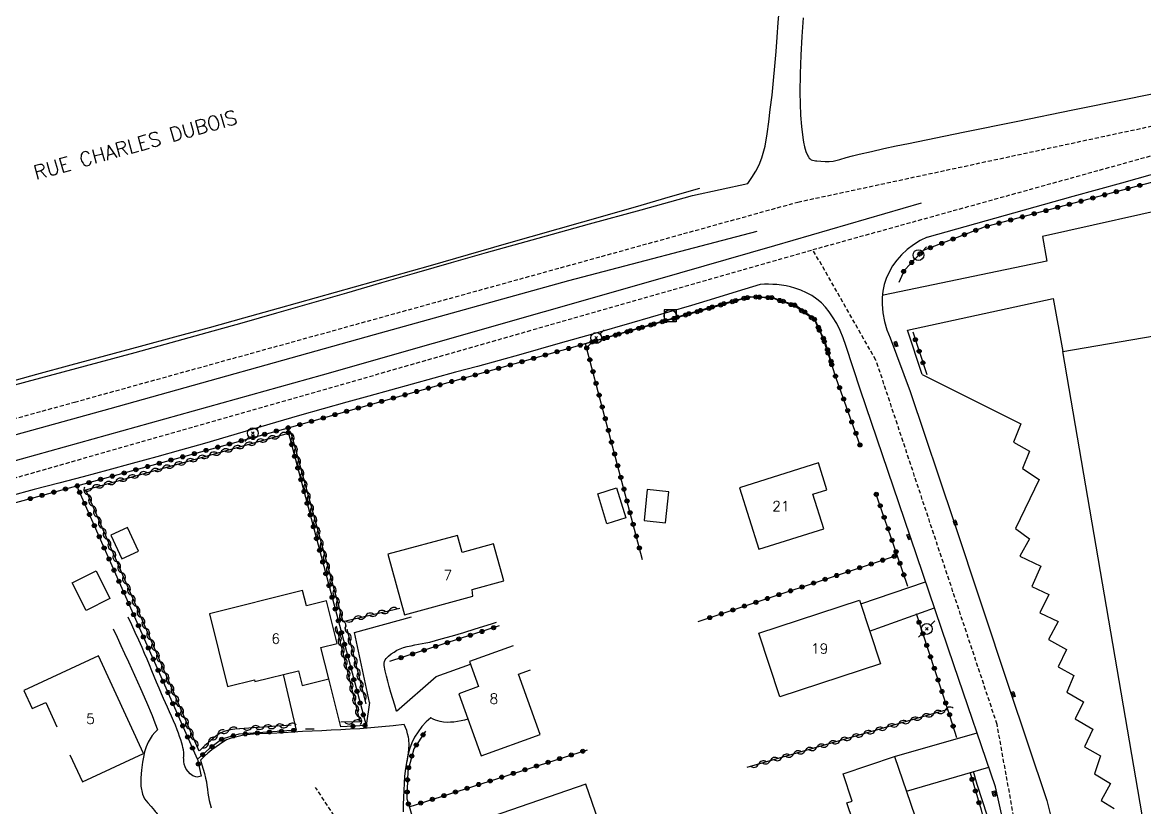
# Model space of a CAD drawing. Header units: millimetres. Extents: x 164000 to 165000, y 151998 to 153000.
# Drawn here: x 164437.1 to 164575.7, y 152683.9 to 152780.8 of the extents above; entities that cross this region are included whole.
import ezdxf
from ezdxf.enums import TextEntityAlignment as Align

# ---------------------------------------------------------------- set-up
doc = ezdxf.new("R2010")
doc.units = ezdxf.units.MM
doc.linetypes.add('DASHED', pattern=[0.75, 0.5, -0.25])
doc.layers.get('0').update_dxf_attribs({"linetype": 'CONTINUOUS'})
for name, color, linetype in [('W0001', 6, 'DASHED'), ('W0008', 7, 'CONTINUOUS'), ('W0014', 7, 'CONTINUOUS'), ('W0017', 7, 'CONTINUOUS'), ('W0101', 7, 'CONTINUOUS'), ('W0104', 1, 'CONTINUOUS'), ('W0211', 2, 'CONTINUOUS'), ('W0310', 3, 'CONTINUOUS'), ('W0323', 7, 'CONTINUOUS'), ('W0330', 7, 'CONTINUOUS'), ('W0401', 7, 'CONTINUOUS'), ('W0420', 7, 'CONTINUOUS'), ('W0473', 7, 'CONTINUOUS'), ('W0989', 7, 'CONTINUOUS'), ('W0991', 7, 'CONTINUOUS')]:
    doc.layers.add(name, color=color, linetype=linetype)
doc.styles.get("Standard").update_dxf_attribs({"font": 'romans.shx', "width": 0.85})

# ---------------------------------------------------------------- blocks, each defined once
blk = doc.blocks.new('T420')
for p, q in [((0.75, 0.75), (-0.75, 0.75)), ((-0.75, 0.75), (-0.75, -0.75)), ((0.75, 0.75), (0.75, -0.75)), ((0.75, -0.75), (-0.75, -0.75))]:
    blk.add_line(p, q)
blk.add_ellipse((0, 0), major_axis=(-0.53, 0.53), ratio=1, start_param=3.926991, end_param=10.210176)
blk = doc.blocks.new('T401')
for p, q in [((-0.3, 0.3), (0, 0.3)), ((-0.3, -0.25), (-0.3, 0.3)), ((-0.3, 0.15), (0, 0.15)), ((-0.3, 0), (0, 0)), ((0, 0.3), (0, -0.25)), ((-0.3, -0.15), (0, -0.15)), ((-0.3, -0.25), (-0.3, -0.3)), ((-0.3, -0.3), (0, -0.3)), ((0, -0.3), (0, -0.25))]:
    blk.add_line(p, q)
blk = doc.blocks.new('T473')
for p, q in [((-0.166667, 0.166667), (0.166667, -0.166667)), ((-0.166667, -0.166667), (0.166667, 0.166667)), ((0.500001, 0.500001), (1.000002, 1.000002)), ((-1.000002, -1.000002), (-0.500001, -0.500001))]:
    blk.add_line(p, q)
blk.add_ellipse((0, 0), major_axis=(0.471405, 0.471405), ratio=1, start_param=5.4977871438, end_param=11.780972451)
blk = doc.blocks.new('t323o')
at = {"color": 0, "linetype": 'Continuous'}
for radius in [0.25, 0.15]:
    blk.add_circle((0, 0), radius, dxfattribs=at)
blk = doc.blocks.new('t310o')
at = {"color": 0, "linetype": 'Continuous'}
for centre, start, end in [((-0.5, 0.38), 216.8699, 323.1304), ((0.5, -0.37), 36.8699, 143.1303)]:
    blk.add_arc(centre, 0.625, start, end, dxfattribs=at)

msp = doc.modelspace()

# ---------------------------------------------------------------- linework, layer by layer
at = {"layer": 'W0001'}
for points in [[(164318.05, 152700.36), (164338.56, 152705.03), (164379.57, 152716.33), (164443.58, 152733.94), (164532.86, 152758.62), (164634.65, 152780.47)], [(164318.99, 152692.18), (164347.66, 152700.09), (164436, 152724.53), (164534.71, 152752.75), (164634.65, 152780.47)], [(164561.64, 152671), (164557.46, 152694.18), (164542.51, 152739.12), (164534.71, 152752.75)], [(164483.41, 152671), (164473.32, 152686.4)]]:
    msp.add_lwpolyline(points, dxfattribs=at)
at = {"layer": 'W0008'}
for points in [[(164546.52, 152765.86), (164553.28, 152767.24), (164560.04, 152768.62), (164566.81, 152770), (164573.57, 152771.37), (164578.01, 152772.26), (164582.45, 152773.15), (164586.89, 152774.02), (164591.34, 152774.9), (164595.78, 152775.78), (164600.22, 152776.67), (164604.65, 152777.58), (164609.08, 152778.51), (164613.72, 152779.52), (164618.35, 152780.56), (164622.97, 152781.62), (164627.58, 152782.71)], [(164526.67, 152760.92), (164527.2, 152761.65), (164527.67, 152762.42), (164528.07, 152763.22), (164528.4, 152764.06), (164528.82, 152765.52), (164529.09, 152767.02), (164529.27, 152768.53), (164529.46, 152770.02), (164529.68, 152771.81), (164529.87, 152773.6), (164530.02, 152775.39), (164530.17, 152777.18), (164530.3, 152778.98), (164530.44, 152780.77), (164530.59, 152782.56)], [(164533.52, 152781.35), (164533.35, 152779.06), (164533.22, 152776.76), (164533.13, 152774.45), (164533.12, 152772.15), (164533.15, 152770.75), (164533.2, 152769.36), (164533.31, 152767.96), (164533.49, 152766.58), (164533.58, 152766), (164533.69, 152765.43), (164533.84, 152764.86), (164534.08, 152764.32), (164534.16, 152764.18), (164534.25, 152764.05), (164534.37, 152763.94), (164534.5, 152763.84), (164534.67, 152763.77), (164534.86, 152763.74), (164535.04, 152763.72), (164535.22, 152763.71), (164535.72, 152763.67), (164536.22, 152763.64), (164536.73, 152763.64), (164537.23, 152763.66)], [(164548.83, 152754.29), (164554.83, 152755.98), (164560.84, 152757.66), (164566.85, 152759.33), (164572.86, 152761), (164583.64, 152764.02), (164594.42, 152767.04), (164605.21, 152770.03), (164616.02, 152772.92), (164623.08, 152774.75), (164630.16, 152776.53), (164637.25, 152778.26), (164644.35, 152779.94)], [(164537.23, 152763.66), (164538.03, 152763.88), (164538.82, 152764.1), (164539.62, 152764.31), (164540.42, 152764.51), (164541.94, 152764.87), (164543.46, 152765.22), (164544.99, 152765.55), (164546.52, 152765.86)], [(164519.86, 152759.41), (164526.67, 152760.92)], [(164433.29, 152735.31), (164437.73, 152736.5), (164442.17, 152737.69), (164446.61, 152738.88), (164451.06, 152740.08), (164455.49, 152741.29), (164459.93, 152742.51), (164464.25, 152743.72), (164468.56, 152744.95), (164472.88, 152746.19), (164477.19, 152747.44), (164481.5, 152748.68), (164485.81, 152749.93), (164490.12, 152751.16), (164494.44, 152752.38), (164500.79, 152754.16), (164507.14, 152755.93), (164513.5, 152757.68), (164519.86, 152759.41)], [(164333.25, 152697.86), (164355.51, 152704.1), (164391.72, 152714.23), (164429.9, 152724.95), (164474.17, 152737.31), (164515.27, 152749.01), (164530.02, 152753.26), (164548.14, 152758.51)], [(164527.79, 152754.98), (164504.55, 152748.91), (164480.57, 152742.25), (164447.94, 152733.12), (164413.08, 152723.49), (164374.53, 152712.88), (164344.02, 152704.55), (164333.83, 152701.69)], [(164548.83, 152754.29), (164547.95, 152753.86), (164547.13, 152753.35), (164546.35, 152752.75), (164545.64, 152752.09), (164545.07, 152751.44), (164544.56, 152750.74), (164544.12, 152749.99), (164543.76, 152749.2), (164543.51, 152748.43), (164543.34, 152747.63), (164543.26, 152746.83), (164543.26, 152746.02), (164543.35, 152744.94), (164543.55, 152743.88), (164543.86, 152742.85), (164544.26, 152741.85)], [(164528.21, 152748.46), (164525.39, 152747.58), (164522.57, 152746.72), (164519.74, 152745.87), (164516.91, 152745.03), (164512.36, 152743.71), (164507.79, 152742.4), (164503.23, 152741.11), (164498.66, 152739.83), (164495.98, 152739.09), (164493.3, 152738.35), (164490.61, 152737.62), (164487.93, 152736.89), (164485.24, 152736.16), (164482.56, 152735.43), (164479.88, 152734.69), (164477.2, 152733.94), (164474.26, 152733.11), (164471.32, 152732.27), (164468.39, 152731.42), (164465.46, 152730.56), (164462.53, 152729.7), (164459.59, 152728.85), (164456.66, 152728.01), (164453.72, 152727.18), (164450.7, 152726.35), (164447.68, 152725.54), (164444.65, 152724.74), (164441.62, 152723.94), (164438.59, 152723.14), (164435.57, 152722.32)], [(164538.77, 152740.92), (164538.47, 152741.85), (164538.1, 152742.76), (164537.66, 152743.64), (164537.15, 152744.48), (164536.74, 152745.08), (164536.28, 152745.65), (164535.77, 152746.18), (164535.22, 152746.65), (164534.59, 152747.08), (164533.92, 152747.44), (164533.22, 152747.74), (164532.51, 152748.01), (164531.96, 152748.16), (164531.41, 152748.28), (164530.85, 152748.37), (164530.28, 152748.43), (164529.77, 152748.47), (164529.25, 152748.49), (164528.73, 152748.48), (164528.21, 152748.46)], [(164544.26, 152741.85), (164546.73, 152735.26), (164552.12, 152719.19), (164558.88, 152698.91), (164563.58, 152684.8)], [(164559.16, 152677.97), (164557.28, 152686.46), (164552.12, 152701.53), (164546.02, 152719.47), (164540.58, 152735.43), (164538.77, 152740.92)], [(164484.25, 152694.15), (164482.89, 152694.01), (164481.52, 152693.87), (164480.16, 152693.75), (164478.79, 152693.65), (164477.61, 152693.57), (164476.44, 152693.51), (164475.26, 152693.45), (164474.08, 152693.4), (164472.9, 152693.35), (164471.72, 152693.29), (164470.55, 152693.23), (164469.37, 152693.14), (164467.74, 152693.06), (164466.08, 152693), (164464.42, 152692.84), (164462.79, 152692.45), (164462.32, 152692.26), (164461.87, 152692), (164461.45, 152691.71), (164461.04, 152691.42), (164460.53, 152691.03), (164460.04, 152690.63), (164459.56, 152690.2), (164459.1, 152689.75)], [(164484.18, 152683.41), (164484.19, 152684.29), (164484.21, 152685.16), (164484.25, 152686.04), (164484.3, 152686.91), (164484.36, 152687.78), (164484.47, 152688.74), (164484.63, 152689.7), (164484.79, 152690.66), (164484.86, 152691.63), (164484.86, 152691.88), (164484.85, 152692.12), (164484.83, 152692.37), (164484.78, 152692.61), (164484.69, 152693.01), (164484.57, 152693.41), (164484.42, 152693.8), (164484.25, 152694.18)], [(164459.1, 152689.75), (164459.28, 152689.2), (164459.45, 152688.65), (164459.6, 152688.1), (164459.74, 152687.55), (164459.84, 152687.09), (164459.91, 152686.63), (164459.97, 152686.17), (164460.03, 152685.71), (164460.1, 152685.25), (164460.18, 152684.79), (164460.29, 152684.33), (164460.43, 152683.88)], [(164563.58, 152684.8), (164564.15, 152682.67), (164564.57, 152680.5), (164564.84, 152678.31), (164564.96, 152676.11), (164564.96, 152674.83), (164564.92, 152673.55), (164564.84, 152672.27), (164564.72, 152671)]]:
    msp.add_lwpolyline(points, dxfattribs=at)
at = {"layer": 'W0014'}
for points in [[(164548.23, 152737.34), (164546.4, 152742.8)], [(164556.96, 152671), (164557.13, 152672.22), (164557.23, 152673.87), (164557.28, 152677.86), (164556.29, 152682.87), (164555.02, 152686.76), (164554.54, 152688.36)]]:
    msp.add_lwpolyline(points, dxfattribs=at)
at = {"layer": 'W0017'}
for points in [[(164609.61, 152749.57), (164608.95, 152752.59), (164601.81, 152751.88), (164599.85, 152762.58), (164563.05, 152754.37), (164563.61, 152751.34), (164543.44, 152747.15)], [(164546.4, 152742.8), (164564.4, 152746.72), (164565.57, 152740.19)], [(164540.62, 152709.06), (164548.64, 152711.76)], [(164541.72, 152705.68), (164549.73, 152708.55)], [(164459.18, 152687.81), (164459.04, 152687.73), (164458.88, 152687.69), (164458.71, 152687.68), (164458.55, 152687.7), (164458.18, 152687.85), (164457.85, 152688.07), (164457.58, 152688.35), (164457.35, 152688.66), (164457.21, 152688.95), (164457.12, 152689.27), (164457.07, 152689.59), (164457.04, 152689.91), (164457.03, 152690.01), (164457.03, 152690.11), (164457.04, 152690.22), (164457.05, 152690.32), (164457.06, 152690.42), (164457.07, 152690.52), (164457.07, 152690.63), (164457.06, 152690.73), (164457.02, 152691.02), (164456.95, 152691.31), (164456.88, 152691.59), (164456.8, 152691.87), (164456.67, 152692.29), (164456.54, 152692.7), (164456.39, 152693.11), (164456.24, 152693.51), (164456.02, 152694.08), (164455.78, 152694.63), (164455.54, 152695.19), (164455.29, 152695.74), (164455.04, 152696.29), (164454.79, 152696.84), (164454.54, 152697.39), (164454.3, 152697.94), (164454, 152698.66), (164453.7, 152699.37), (164453.41, 152700.08), (164453.12, 152700.8), (164452.82, 152701.51), (164452.52, 152702.23), (164452.22, 152702.94), (164451.92, 152703.65), (164451.5, 152704.59), (164451.07, 152705.53), (164450.63, 152706.46), (164450.19, 152707.39)], [(164479.98, 152696.88), (164478.13, 152705.51), (164485.16, 152707.44)], [(164483.33, 152695.8), (164483.09, 152696.56), (164482.85, 152697.33), (164482.63, 152698.1), (164482.42, 152698.87), (164482.25, 152699.51), (164482.06, 152700.14), (164481.91, 152700.79), (164481.81, 152701.45), (164481.81, 152701.51), (164481.8, 152701.57), (164481.8, 152701.63), (164481.8, 152701.7), (164481.8, 152701.76), (164481.81, 152701.83), (164481.82, 152701.89), (164481.84, 152701.95), (164481.93, 152702.14), (164482.05, 152702.31), (164482.19, 152702.47), (164482.34, 152702.61), (164482.67, 152702.88), (164483.01, 152703.11), (164483.37, 152703.32), (164483.75, 152703.49), (164484.19, 152703.65), (164484.65, 152703.78), (164485.11, 152703.89), (164485.57, 152703.98), (164486.03, 152704.06), (164486.49, 152704.14), (164486.95, 152704.23), (164487.41, 152704.34), (164488.82, 152704.72), (164490.22, 152705.12), (164491.62, 152705.53), (164493.01, 152705.96), (164495.03, 152706.58), (164495.65, 152706.78)], [(164448.33, 152705.96), (164448.81, 152704.95), (164449.29, 152703.93), (164449.75, 152702.92), (164450.22, 152701.9), (164450.96, 152700.25), (164451.71, 152698.6), (164452.44, 152696.94), (164453.14, 152695.27), (164453.31, 152694.82), (164453.48, 152694.38), (164453.64, 152693.94), (164453.8, 152693.49)], [(164483.33, 152695.8), (164488.21, 152700.07), (164492.45, 152701.6)], [(164470.96, 152693.46), (164469.35, 152700.34)], [(164476.43, 152693.89), (164474.95, 152699.78)], [(164479.98, 152696.88), (164479.56, 152694.04)], [(164487.57, 152695), (164486.98, 152694.48), (164486.44, 152693.91), (164485.97, 152693.28), (164485.55, 152692.61), (164485.2, 152691.89), (164484.92, 152691.14), (164484.72, 152690.36), (164484.59, 152689.57)], [(164492.13, 152694.84), (164491.71, 152694.71), (164491.28, 152694.6), (164490.85, 152694.52), (164490.41, 152694.47), (164489.99, 152694.44), (164489.56, 152694.43), (164489.13, 152694.46), (164488.71, 152694.52), (164488.41, 152694.6), (164488.12, 152694.71), (164487.84, 152694.84), (164487.57, 152695)], [(164453.8, 152693.49), (164453.46, 152693.16), (164453.16, 152692.8), (164452.89, 152692.41), (164452.66, 152692), (164452.4, 152691.4), (164452.21, 152690.78), (164452.07, 152690.15), (164451.97, 152689.51), (164451.83, 152688.55), (164451.73, 152687.57), (164451.74, 152686.57), (164451.94, 152685.58), (164452.21, 152685), (164452.6, 152684.49), (164453.03, 152684.03), (164453.43, 152683.57), (164453.54, 152683.43), (164453.65, 152683.3), (164453.76, 152683.16), (164453.88, 152683.04)], [(164544.81, 152690.23), (164555, 152693.13)], [(164546.27, 152685.95), (164556.44, 152688.91)]]:
    msp.add_lwpolyline(points, dxfattribs=at)
at = {"layer": 'W0101'}
for points in [[(164577.41, 152671), (164565.57, 152740.19), (164602.53, 152746.52)], [(164497.72, 152703.89), (164492.33, 152701.93), (164493.45, 152698.84), (164491, 152697.95), (164493.78, 152690.3), (164501.07, 152692.94)], [(164452.1, 152690.59), (164446.53, 152702.64), (164437.3, 152698.37), (164438.34, 152696.12), (164440.01, 152696.88), (164441.4, 152693.86)], [(164501.07, 152692.94), (164498.36, 152700.38), (164499.85, 152700.92)], [(164442.99, 152690.43), (164444.53, 152687.1), (164452.1, 152690.59)]]:
    msp.add_lwpolyline(points, dxfattribs=at)
for points in [[(164525.65, 152723.37), (164528.03, 152715.78), (164536.07, 152718.29), (164534.72, 152722.59), (164536.46, 152723.13), (164535.42, 152726.43), (164525.65, 152723.37)], [(164492.66, 152710.83), (164496.55, 152711.89), (164495.3, 152716.44), (164491.41, 152715.38), (164490.83, 152717.5), (164482.25, 152715.16), (164484.29, 152707.69), (164492.72, 152709.99), (164492.66, 152710.83)], [(164473.99, 152703.65), (164475.98, 152704.14), (164474.68, 152709.41), (164472.19, 152708.79), (164471.72, 152710.68), (164460.21, 152707.83), (164462.44, 152698.84), (164465.77, 152699.67), (164465.83, 152699.46), (164471.21, 152700.8), (164471.67, 152698.96), (164474.95, 152699.78), (164473.99, 152703.65)], [(164543.05, 152701.63), (164530.62, 152697.56), (164528.05, 152705.43), (164540.47, 152709.49), (164543.05, 152701.63)], [(164541.74, 152676.17), (164538.9, 152684.49), (164539.58, 152684.72), (164538.44, 152688.06), (164544.81, 152690.23), (164548.79, 152678.57), (164541.74, 152676.17)], [(164509.84, 152677.62), (164506.68, 152686.8), (164495.13, 152682.82), (164496.42, 152679.08), (164499.1, 152680.01), (164500.98, 152674.57), (164509.84, 152677.62)]]:
    msp.add_lwpolyline(points, close=True, dxfattribs=at)
at = {"layer": 'W0104'}
for points in [[(164510.49, 152723.36), (164511.63, 152719.65), (164509.3, 152718.93), (164508.16, 152722.64), (164510.49, 152723.36)], [(164516.54, 152719.06), (164516.92, 152722.88), (164514.25, 152723.14), (164513.87, 152719.33), (164516.54, 152719.06)], [(164451.46, 152715.56), (164450.11, 152718.48), (164448.05, 152717.52), (164449.4, 152714.6), (164451.46, 152715.56)], [(164447.94, 152709.72), (164444.99, 152708.24), (164443.28, 152711.63), (164446.23, 152713.11), (164447.94, 152709.72)]]:
    msp.add_lwpolyline(points, close=True, dxfattribs=at)
at = {"layer": 'W0211'}
msp.add_lwpolyline([(164434.64, 152736.2), (164438.9, 152737.37), (164443.17, 152738.53), (164447.43, 152739.69), (164451.69, 152740.84), (164455.96, 152742), (164460.22, 152743.16), (164464.48, 152744.33), (164468.73, 152745.51), (164478.13, 152748.15), (164487.53, 152750.81), (164496.91, 152753.49), (164506.3, 152756.18), (164509.92, 152757.21), (164513.53, 152758.25), (164517.15, 152759.29), (164520.76, 152760.34)], dxfattribs=at)
at = {"layer": 'W0310'}
for points in [[(164458.95, 152690.89), (164444.94, 152723.12), (164470.25, 152730.18), (164476.69, 152706.86), (164483.72, 152708.53)], [(164475.92, 152706.14), (164478.79, 152694.5), (164476.45, 152694.44)], [(164479.56, 152696.7), (164477.22, 152705.93)], [(164551.38, 152696.01), (164526.56, 152688.87)], [(164470.3, 152694.07), (164463.93, 152693.65)], [(164463.96, 152693.62), (164463.36, 152693.59), (164462.77, 152693.49), (164462.18, 152693.34), (164461.62, 152693.12), (164461.28, 152692.93), (164460.97, 152692.69), (164460.67, 152692.44), (164460.38, 152692.19), (164460.02, 152691.88), (164459.67, 152691.57), (164459.33, 152691.25), (164459, 152690.91)]]:
    msp.add_lwpolyline(points, dxfattribs=at)
at = {"layer": 'W0323'}
for points in [[(164627.89, 152773.76), (164615.54, 152770.97), (164594.54, 152765.76), (164574.03, 152760.39), (164555.88, 152755.54), (164548.33, 152752.64), (164545.97, 152750.18), (164545.34, 152748.68)], [(164423.63, 152718.11), (164443.85, 152723.6), (164469.82, 152730.73), (164506.54, 152741.11), (164526.91, 152746.94), (164529.7, 152746.81), (164532.48, 152745.8), (164534.98, 152744.05), (164536.25, 152741.29), (164537.15, 152738.32)], [(164540.56, 152728.6), (164537.58, 152736.91), (164536.03, 152741.71), (164534.89, 152744.2), (164532.6, 152745.85), (164529.63, 152746.85), (164526.98, 152746.92), (164523.88, 152746.13), (164506.45, 152741.08)], [(164547.06, 152742.6), (164548.77, 152737.36)], [(164513.68, 152714.5), (164506.66, 152741.14)], [(164469.82, 152730.73), (164479.56, 152694.04), (164476.43, 152693.89)], [(164458.73, 152689.88), (164443.85, 152723.6)], [(164546.43, 152711.21), (164545.13, 152715.07), (164542.46, 152722.78)], [(164520.57, 152706.88), (164545.03, 152715)], [(164552.5, 152692.53), (164551.38, 152696.01), (164547.5, 152707.81)], [(164495.98, 152706.32), (164482.45, 152701.95)], [(164470.96, 152693.46), (164463.83, 152692.96), (164461.76, 152692.37), (164460.19, 152691.15), (164458.73, 152689.88), (164459.18, 152687.81)], [(164473.14, 152693.57), (164472.08, 152693.59)], [(164486.91, 152693.35), (164485.45, 152691.18), (164484.71, 152688.42), (164484.6, 152685), (164484.94, 152683.8), (164486.01, 152680.04)], [(164484.88, 152684.02), (164506.9, 152691.06)], [(164554.13, 152688.21), (164555.48, 152683.63), (164556.32, 152680.13), (164556.77, 152676.72), (164556.82, 152674.18)]]:
    msp.add_lwpolyline(points, dxfattribs=at)
at = {"layer": 'W0330'}
msp.add_lwpolyline([(164548.23, 152737.34), (164560.41, 152731.24), (164559.49, 152729), (164561.45, 152727.88), (164560.61, 152725.75), (164562.67, 152724.4), (164559.75, 152718.33), (164561.48, 152717.08), (164560.28, 152714.92), (164562.85, 152713.7), (164561.75, 152711.21), (164563.86, 152710.19), (164562.75, 152707.96), (164565.01, 152706.89), (164563.79, 152704.65), (164566.02, 152703.43), (164565.01, 152701.27), (164566.94, 152700.21), (164566.08, 152698.17), (164568.13, 152696.98), (164567.09, 152694.87), (164569.3, 152693.57), (164568.24, 152691.41), (164570.22, 152690.29), (164569.48, 152688.06), (164571.44, 152686.89), (164570.32, 152684.78), (164571.92, 152683.79)], dxfattribs=at)

# ---------------------------------------------------------------- block references
at = {"layer": 'W0310'}
for p, rotation in [((164468.88, 152729.8), 15.57985220684697), ((164470.27, 152730.1), 285.4534880548633), ((164463.1, 152728.18), 15.57985220684697), ((164464.54, 152728.59), 15.57985220684697), ((164465.99, 152728.99), 15.57985220684697), ((164467.43, 152729.39), 15.57985220684697), ((164470.67, 152728.65), 285.4534880548633), ((164458.77, 152726.98), 15.57985220684697), ((164460.21, 152727.38), 15.57985220684697), ((164461.66, 152727.78), 15.57985220684697), ((164471.07, 152727.21), 285.4534880548633), ((164452.99, 152725.36), 15.57985220684697), ((164454.43, 152725.77), 15.57985220684697), ((164455.88, 152726.17), 15.57985220684697), ((164457.32, 152726.57), 15.57985220684697), ((164471.47, 152725.76), 285.4534880548633), ((164448.65, 152724.16), 15.57985220684697), ((164450.1, 152724.56), 15.57985220684697), ((164451.54, 152724.96), 15.57985220684697), ((164471.87, 152724.32), 285.4534880548633), ((164445.2, 152722.53), 113.4882192182435), ((164445.76, 152723.35), 15.57985220684697), ((164447.21, 152723.75), 15.57985220684697), ((164472.27, 152722.87), 285.4534880548633), ((164445.79, 152721.15), 113.4882192182435), ((164472.67, 152721.43), 285.4534880548633), ((164446.39, 152719.78), 113.4882192182435), ((164473.07, 152719.98), 285.4534880548633), ((164446.99, 152718.4), 113.4882192182435), ((164473.47, 152718.53), 285.4534880548633), ((164447.59, 152717.03), 113.4882192182435), ((164473.87, 152717.09), 285.4534880548633), ((164448.18, 152715.65), 113.4882192182435), ((164474.27, 152715.64), 285.4534880548633), ((164448.78, 152714.27), 113.4882192182435), ((164474.66, 152714.2), 285.4534880548633), ((164449.38, 152712.9), 113.4882192182435), ((164475.06, 152712.75), 285.4534880548633), ((164449.98, 152711.52), 113.4882192182435), ((164475.46, 152711.3), 285.4534880548633), ((164450.58, 152710.15), 113.4882192182435), ((164475.86, 152709.86), 285.4534880548633), ((164451.17, 152708.77), 113.4882192182435), ((164476.26, 152708.41), 285.4534880548633), ((164451.77, 152707.4), 113.4882192182435), ((164476.66, 152706.97), 285.4534880548633), ((164479.5, 152707.53), 13.37300514534509), ((164480.96, 152707.87), 13.37300514534509), ((164482.42, 152708.22), 13.37300514534509), ((164452.37, 152706.02), 113.4882192182435), ((164478.04, 152707.18), 13.37300514534509), ((164452.97, 152704.64), 113.4882192182435), ((164476.12, 152705.34), 283.8210797006167), ((164477.35, 152705.42), 104.1910952748467), ((164453.56, 152703.27), 113.4882192182435), ((164476.48, 152703.88), 283.8210797006167), ((164477.72, 152703.97), 104.1910952748467), ((164454.16, 152701.89), 113.4882192182435), ((164476.84, 152702.42), 283.8210797006167), ((164478.09, 152702.51), 104.1910952748467), ((164454.76, 152700.52), 113.4882192182435), ((164477.2, 152700.97), 283.8210797006167), ((164478.46, 152701.06), 104.1910952748467), ((164455.36, 152699.14), 113.4882192182435), ((164477.56, 152699.51), 283.8210797006167), ((164478.82, 152699.61), 104.1910952748467), ((164455.96, 152697.77), 113.4882192182435), ((164477.91, 152698.05), 283.8210797006167), ((164479.19, 152698.15), 104.1910952748467), ((164456.55, 152696.39), 113.4882192182435), ((164478.27, 152696.6), 283.8210797006167), ((164457.15, 152695.01), 113.4882192182435), ((164478.63, 152695.14), 283.8210797006167), ((164548.18, 152695.09), 196.0519327035815), ((164549.62, 152695.5), 196.0519327035815), ((164551.06, 152695.92), 196.0519327035815), ((164457.75, 152693.64), 113.4882192182435), ((164465.43, 152693.75), 183.8140796128243), ((164466.93, 152693.85), 183.8140796128243), ((164468.42, 152693.95), 183.8140796128243), ((164469.92, 152694.05), 183.8140796128243), ((164477.95, 152694.48), 181.301942080719), ((164543.86, 152693.85), 196.0519327035815), ((164545.3, 152694.26), 196.0519327035815), ((164546.74, 152694.67), 196.0519327035815), ((164458.35, 152692.26), 113.4882192182435), ((164460.09, 152691.94), 220.4462483616747), ((164461.25, 152692.9), 216.6749510887304), ((164462.63, 152693.46), 195.2449982466107), ((164538.09, 152692.19), 196.0519327035815), ((164539.53, 152692.6), 196.0519327035815), ((164540.97, 152693.02), 196.0519327035815), ((164542.41, 152693.43), 196.0519327035815), ((164533.76, 152690.94), 196.0519327035815), ((164535.21, 152691.36), 196.0519327035815), ((164536.65, 152691.77), 196.0519327035815), ((164529.44, 152689.7), 196.0519327035815), ((164530.88, 152690.11), 196.0519327035815), ((164532.32, 152690.53), 196.0519327035815), ((164528, 152689.28), 196.0519327035815)]:
    msp.add_blockref('t310o', p, dxfattribs=dict(at, rotation=rotation))
at = {"layer": 'W0323'}
for p, rotation in [((164573.63, 152760.29), 194.9763594178094), ((164575.08, 152760.67), 194.6526620448485), ((164569.28, 152759.12), 194.9763594178094), ((164570.73, 152759.51), 194.9763594178094), ((164572.18, 152759.9), 194.9763594178094), ((164563.49, 152757.57), 194.9763594178094), ((164564.94, 152757.96), 194.9763594178094), ((164566.38, 152758.35), 194.9763594178094), ((164567.83, 152758.73), 194.9763594178094), ((164559.14, 152756.41), 194.9763594178094), ((164560.59, 152756.8), 194.9763594178094), ((164562.04, 152757.18), 194.9763594178094), ((164554.83, 152755.13), 200.9987208400253), ((164556.24, 152755.63), 194.9763594178094), ((164557.69, 152756.02), 194.9763594178094), ((164550.63, 152753.52), 200.9987208400253), ((164552.03, 152754.06), 200.9987208400253), ((164553.43, 152754.6), 200.9987208400253), ((164547.96, 152752.25), 226.2060562680741), ((164549.23, 152752.98), 200.9987208400253), ((164546.92, 152751.16), 226.2060562680741), ((164545.92, 152750.06), 247.0362329792941), ((164525.19, 152746.47), 194.2570453192461), ((164526.21, 152746.74), 15.98479934116007), ((164526.64, 152746.83), 194.2570453192461), ((164527.68, 152746.91), 357.2736909604105), ((164528.13, 152746.89), 178.3476853268202), ((164529.18, 152746.84), 357.2736909604105), ((164529.63, 152746.84), 161.5650511762369), ((164530.62, 152746.48), 340.1045679721974), ((164531.05, 152746.37), 161.5650511762369), ((164520.44, 152745.09), 15.98479934116007), ((164520.85, 152745.25), 196.1767798053208), ((164521.89, 152745.5), 15.98479934116007), ((164522.29, 152745.67), 196.1767798053208), ((164523.33, 152745.92), 15.98479934116007), ((164523.73, 152746.09), 196.1767798053208), ((164524.77, 152746.33), 15.98479934116007), ((164532.03, 152745.97), 340.1045679721974), ((164532.48, 152745.9), 161.5650511762369), ((164533.32, 152745.22), 324.9262569666398), ((164533.71, 152745.05), 144.1623452172918), ((164515.09, 152743.58), 196.1767798053208), ((164516.12, 152743.85), 15.98479934116007), ((164516.53, 152744), 196.1767798053208), ((164517.56, 152744.26), 15.98479934116007), ((164517.97, 152744.42), 196.1767798053208), ((164519, 152744.68), 15.98479934116007), ((164519.41, 152744.84), 196.1767798053208), ((164534.55, 152744.36), 324.9262569666398), ((164534.91, 152744.16), 114.6638125795968), ((164510.35, 152742.2), 15.98479934116007), ((164510.77, 152742.33), 196.1767798053208), ((164511.79, 152742.61), 15.98479934116007), ((164512.21, 152742.75), 196.1767798053208), ((164513.23, 152743.03), 15.98479934116007), ((164513.65, 152743.17), 196.1767798053208), ((164514.68, 152743.44), 15.98479934116007), ((164535.39, 152743.17), 294.7751300332081), ((164535.53, 152742.8), 114.6638125795968), ((164506.02, 152740.96), 15.77575371589194), ((164507.47, 152741.37), 15.98479934116007), ((164507.89, 152741.49), 196.1767798053208), ((164508.91, 152741.79), 15.98479934116007), ((164509.33, 152741.91), 196.1767798053208), ((164536.01, 152741.81), 294.7751300332081), ((164536.13, 152741.42), 107.8875574583816), ((164547.37, 152741.64), 288.0167396981621), ((164501.69, 152739.74), 15.77575371589194), ((164503.14, 152740.15), 15.77575371589194), ((164504.58, 152740.55), 15.77575371589194), ((164506.8, 152740.61), 104.7554577649921), ((164536.52, 152740.4), 286.8868037354375), ((164536.59, 152739.99), 107.8875574583816), ((164547.84, 152740.22), 288.0167396981621), ((164495.92, 152738.11), 15.77575371589194), ((164497.36, 152738.51), 15.77575371589194), ((164498.81, 152738.92), 15.77575371589194), ((164500.25, 152739.33), 15.77575371589194), ((164507.18, 152739.16), 104.7554577649921), ((164536.96, 152738.97), 286.8868037354375), ((164537.05, 152738.57), 107.8875574583816), ((164548.3, 152738.79), 288.0167396981621), ((164491.59, 152736.88), 15.77575371589194), ((164493.03, 152737.29), 15.77575371589194), ((164494.47, 152737.7), 15.77575371589194), ((164507.57, 152737.71), 104.7554577649921), ((164537.51, 152737.14), 107.8875574583816), ((164487.26, 152735.66), 15.77575371589194), ((164488.7, 152736.07), 15.77575371589194), ((164490.14, 152736.48), 15.77575371589194), ((164507.95, 152736.26), 104.7554577649921), ((164538.01, 152735.72), 109.6871155257514), ((164481.48, 152734.03), 15.77575371589194), ((164482.93, 152734.44), 15.77575371589194), ((164484.37, 152734.84), 15.77575371589194), ((164485.81, 152735.25), 15.77575371589194), ((164508.33, 152734.8), 104.7554577649921), ((164538.51, 152734.31), 109.6871155257514), ((164477.15, 152732.81), 15.77575371589194), ((164478.6, 152733.21), 15.77575371589194), ((164480.04, 152733.62), 15.77575371589194), ((164508.71, 152733.35), 104.7554577649921), ((164539.02, 152732.9), 109.6871155257514), ((164471.38, 152731.17), 15.77575371589194), ((164472.82, 152731.58), 15.77575371589194), ((164474.27, 152731.99), 15.77575371589194), ((164475.71, 152732.4), 15.77575371589194), ((164509.09, 152731.9), 104.7554577649921), ((164539.52, 152731.49), 109.6871155257514), ((164467.04, 152729.97), 15.36400719151178), ((164468.49, 152730.37), 15.36400719151178), ((164469.94, 152730.77), 15.77575371589194), ((164469.97, 152730.16), 284.8617741207863), ((164509.48, 152730.45), 104.7554577649921), ((164540.03, 152730.08), 109.6871155257514), ((164461.26, 152728.38), 15.36400719151178), ((164462.7, 152728.78), 15.36400719151178), ((164464.15, 152729.18), 15.36400719151178), ((164465.6, 152729.57), 15.36400719151178), ((164470.36, 152728.71), 284.8617741207863), ((164509.86, 152729), 104.7554577649921), ((164540.53, 152728.66), 109.6871155257514), ((164456.92, 152727.19), 15.36400719151178), ((164458.36, 152727.59), 15.36400719151178), ((164459.81, 152727.98), 15.36400719151178), ((164470.74, 152727.26), 284.8617741207863), ((164510.24, 152727.55), 104.7554577649921), ((164451.13, 152725.6), 15.36400719151178), ((164452.58, 152726), 15.36400719151178), ((164454.03, 152726.39), 15.36400719151178), ((164455.47, 152726.79), 15.36400719151178), ((164471.13, 152725.81), 284.8617741207863), ((164510.62, 152726.1), 104.7554577649921), ((164446.79, 152724.41), 15.36400719151178), ((164448.24, 152724.8), 15.36400719151178), ((164449.69, 152725.2), 15.36400719151178), ((164471.51, 152724.36), 284.8617741207863), ((164511.01, 152724.65), 104.7554577649921), ((164441.01, 152722.83), 15.19784178556146), ((164442.45, 152723.22), 15.19784178556146), ((164443.9, 152723.61), 15.36400719151178), ((164444.2, 152722.81), 113.8159309800644), ((164445.35, 152724.01), 15.36400719151178), ((164471.9, 152722.91), 284.8617741207863), ((164511.39, 152723.2), 104.7554577649921), ((164438.11, 152722.04), 15.19784178556146), ((164439.56, 152722.43), 15.19784178556146), ((164444.8, 152721.44), 113.8159309800644), ((164472.28, 152721.46), 284.8617741207863), ((164511.77, 152721.75), 104.7554577649921), ((164542.54, 152722.56), 109.1129733390486), ((164445.41, 152720.07), 113.8159309800644), ((164512.15, 152720.3), 104.7554577649921), ((164543.03, 152721.15), 109.1129733390486), ((164446.01, 152718.7), 113.8159309800644), ((164472.67, 152720.01), 284.8617741207863), ((164512.53, 152718.85), 104.7554577649921), ((164543.52, 152719.73), 109.1129733390486), ((164446.62, 152717.33), 113.8159309800644), ((164473.05, 152718.56), 284.8617741207863), ((164512.92, 152717.4), 104.7554577649921), ((164544.01, 152718.31), 109.1129733390486), ((164447.22, 152715.95), 113.8159309800644), ((164473.44, 152717.11), 284.8617741207863), ((164513.3, 152715.95), 104.7554577649921), ((164544.5, 152716.89), 109.1129733390486), ((164447.83, 152714.58), 113.8159309800644), ((164473.82, 152715.66), 284.8617741207863), ((164544.77, 152714.91), 18.37167287848986), ((164544.99, 152715.48), 109.1129733390486), ((164448.44, 152713.21), 113.8159309800644), ((164474.21, 152714.21), 284.8617741207863), ((164540.5, 152713.5), 18.37167287848986), ((164541.92, 152713.97), 18.37167287848986), ((164543.34, 152714.44), 18.37167287848986), ((164545.47, 152714.06), 108.5479543322871), ((164449.04, 152711.84), 113.8159309800644), ((164474.59, 152712.76), 284.8617741207863), ((164536.23, 152712.08), 18.37167287848986), ((164537.65, 152712.55), 18.37167287848986), ((164539.07, 152713.02), 18.37167287848986), ((164545.95, 152712.63), 108.5479543322871), ((164449.65, 152710.46), 113.8159309800644), ((164474.98, 152711.31), 284.8617741207863), ((164531.96, 152710.66), 18.37167287848986), ((164533.38, 152711.13), 18.37167287848986), ((164534.8, 152711.61), 18.37167287848986), ((164450.25, 152709.09), 113.8159309800644), ((164475.36, 152709.86), 284.8617741207863), ((164527.69, 152709.24), 18.37167287848986), ((164529.11, 152709.71), 18.37167287848986), ((164530.53, 152710.19), 18.37167287848986), ((164450.86, 152707.72), 113.8159309800644), ((164475.75, 152708.41), 284.8617741207863), ((164523.41, 152707.82), 18.37167287848986), ((164524.84, 152708.3), 18.37167287848986), ((164526.26, 152708.77), 18.37167287848986), ((164451.46, 152706.35), 113.8159309800644), ((164476.13, 152706.96), 284.8617741207863), ((164521.99, 152707.35), 18.37167287848986), ((164547.83, 152706.78), 108.2495236572604), ((164452.07, 152704.97), 113.8159309800644), ((164476.52, 152705.51), 284.8617741207863), ((164492.44, 152705.18), 197.9044491473803), ((164493.87, 152705.64), 197.9044491473803), ((164495.3, 152706.1), 197.9044491473803), ((164548.3, 152705.36), 108.2495236572604), ((164452.68, 152703.6), 113.8159309800644), ((164476.9, 152704.06), 284.8617741207863), ((164488.16, 152703.8), 197.9044491473803), ((164489.59, 152704.26), 197.9044491473803), ((164491.01, 152704.72), 197.9044491473803), ((164548.77, 152703.93), 108.2495236572604), ((164453.28, 152702.23), 113.8159309800644), ((164477.28, 152702.61), 284.8617741207863), ((164483.88, 152702.41), 197.9044491473803), ((164485.3, 152702.87), 197.9044491473803), ((164486.73, 152703.33), 197.9044491473803), ((164549.24, 152702.51), 108.2495236572604), ((164453.89, 152700.86), 113.8159309800644), ((164477.67, 152701.16), 284.8617741207863), ((164549.71, 152701.09), 108.2495236572604), ((164454.49, 152699.49), 113.8159309800644), ((164478.05, 152699.71), 284.8617741207863), ((164550.18, 152699.66), 108.2495236572604), ((164455.1, 152698.11), 113.8159309800644), ((164478.44, 152698.26), 284.8617741207863), ((164550.65, 152698.24), 108.2495236572604), ((164455.7, 152696.74), 113.8159309800644), ((164478.82, 152696.81), 284.8617741207863), ((164551.12, 152696.81), 108.2495236572604), ((164456.31, 152695.37), 113.8159309800644), ((164479.21, 152695.36), 284.8617741207863), ((164551.59, 152695.39), 107.8053464045635), ((164456.92, 152694), 113.8159309800644), ((164477.93, 152693.96), 182.9108328756801), ((164479.42, 152694.04), 182.9108328756801), ((164552.04, 152693.96), 107.8053464045635), ((164457.52, 152692.62), 113.8159309800644), ((164461.73, 152692.35), 217.9421502621565), ((164463.16, 152692.77), 195.7511789247147), ((164464.64, 152693.01), 184.0402026814427), ((164466.13, 152693.12), 184.0402026814427), ((164467.63, 152693.23), 184.0402026814427), ((164469.12, 152693.33), 184.0402026814427), ((164470.62, 152693.44), 184.0402026814427), ((164486.6, 152692.89), 236.1489910228442), ((164458.13, 152691.25), 113.8159309800644), ((164460.54, 152691.43), 217.9421502621565), ((164485.76, 152691.65), 236.1489910228442), ((164459.4, 152690.46), 221.1121021933625), ((164485.2, 152690.27), 254.9315155661696), ((164503.46, 152689.96), 17.73441036751489), ((164504.89, 152690.41), 17.73441036751489), ((164506.31, 152690.87), 17.73441036751489), ((164458.86, 152689.28), 282.2952742177426), ((164484.81, 152688.83), 254.9315155661696), ((164499.17, 152688.58), 17.73441036751489), ((164500.6, 152689.04), 17.73441036751489), ((164502.03, 152689.5), 17.73441036751489), ((164484.67, 152687.34), 268.2239535421524), ((164494.88, 152687.21), 17.73441036751489), ((164496.31, 152687.67), 17.73441036751489), ((164497.74, 152688.13), 17.73441036751489), ((164554.37, 152687.39), 286.4067715710286), ((164484.63, 152685.84), 268.2239535421524), ((164489.17, 152685.39), 17.73441036751489), ((164490.6, 152685.84), 17.73441036751489), ((164492.03, 152686.3), 17.73441036751489), ((164493.46, 152686.76), 17.73441036751489), ((164554.79, 152685.95), 286.4067715710286), ((164484.78, 152684.37), 286.1133788547477), ((164486.31, 152684.47), 17.73441036751489), ((164487.74, 152684.93), 17.73441036751489), ((164555.22, 152684.51), 286.4067715710286)]:
    msp.add_blockref('t323o', p, dxfattribs=dict(at, rotation=rotation))
at = {"layer": 'W0401'}
for p, rotation in [((164544.83, 152741.02), 200.5318031832905), ((164552.15, 152718.99), 198.4349487684749), ((164546.71, 152717.36), 18.77508718018518), ((164559.31, 152697.82), 198.4349487684749), ((164557.23, 152685.67), 12.49243329479733)]:
    msp.add_blockref('T401', p, dxfattribs=dict(at, rotation=rotation))
at = {"layer": 'W0420'}
msp.add_blockref('T420', (164517.1, 152744.58), dxfattribs=at)
at = {"layer": 'W0473'}
for p in [(164547.75, 152752.08), (164507.97, 152741.85), (164465.58, 152730.1), (164548.77, 152705.95)]:
    msp.add_blockref('T473', p, dxfattribs=at)

# ---------------------------------------------------------------- texts
at = {"layer": 'W0989'}
msp.add_text('RUE CHARLES DUBOIS  ', height=1.75, rotation=15.5556, dxfattribs=at).set_placement((164438.8, 152761.35))
at = {"layer": 'W0991'}
for s, p in [('21', (164530.77, 152721.1)), ('7', (164489.65, 152712.59)), ('6', (164468.4, 152704.76)), ('19', (164535.55, 152703.53)), ('8', (164495.34, 152697.35)), ('5', (164445.53, 152694.87))]:
    msp.add_text(s, height=1.25, dxfattribs=at).set_placement(p, align=Align.MIDDLE_CENTER)

doc.saveas('drawing.dxf')
